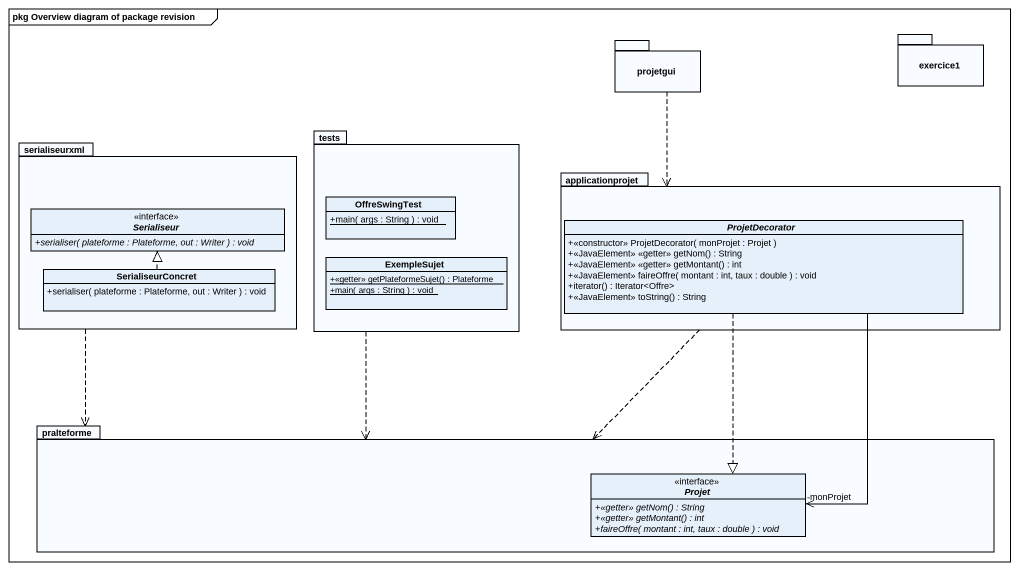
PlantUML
@startuml
mainframe pkg Overview diagram of package revision
hide circle
hide empty members
skinparam classAttributeIconSize 0
package projetgui {
}
package exercice1 {
}
package serialiseurxml {
  interface Serialiseur {
    {abstract} +serialiser( plateforme : Plateforme, out : Writer ) : void
  }
  class SerialiseurConcret {
    +serialiser( plateforme : Plateforme, out : Writer ) : void
  }
}
package tests {
  class OffreSwingTest {
    {static} +main( args : String ) : void
  }
  class ExempleSujet {
    {static} +<<getter>> getPlateformeSujet() : Plateforme
    {static} +main( args : String ) : void
  }
}
package applicationprojet {
  abstract class ProjetDecorator {
    +<<constructor>> ProjetDecorator( monProjet : Projet )
    +<<JavaElement>> <<getter>> getNom() : String
    +<<JavaElement>> <<getter>> getMontant() : int
    +<<JavaElement>> faireOffre( montant : int, taux : double ) : void
    +iterator() : Iterator<Offre>
    +<<JavaElement>> toString() : String
  }
}
package pralteforme {
  interface Projet {
    {abstract} +<<getter>> getNom() : String
    {abstract} +<<getter>> getMontant() : int
    {abstract} +faireOffre( montant : int, taux : double ) : void
  }
}
projetgui ..> applicationprojet
serialiseurxml ..> pralteforme
tests ..> pralteforme
applicationprojet ..> pralteforme
ProjetDecorator ..|> Projet
SerialiseurConcret .up.|> Serialiseur
Projet "-monProjet" <-up- ProjetDecorator
@enduml
